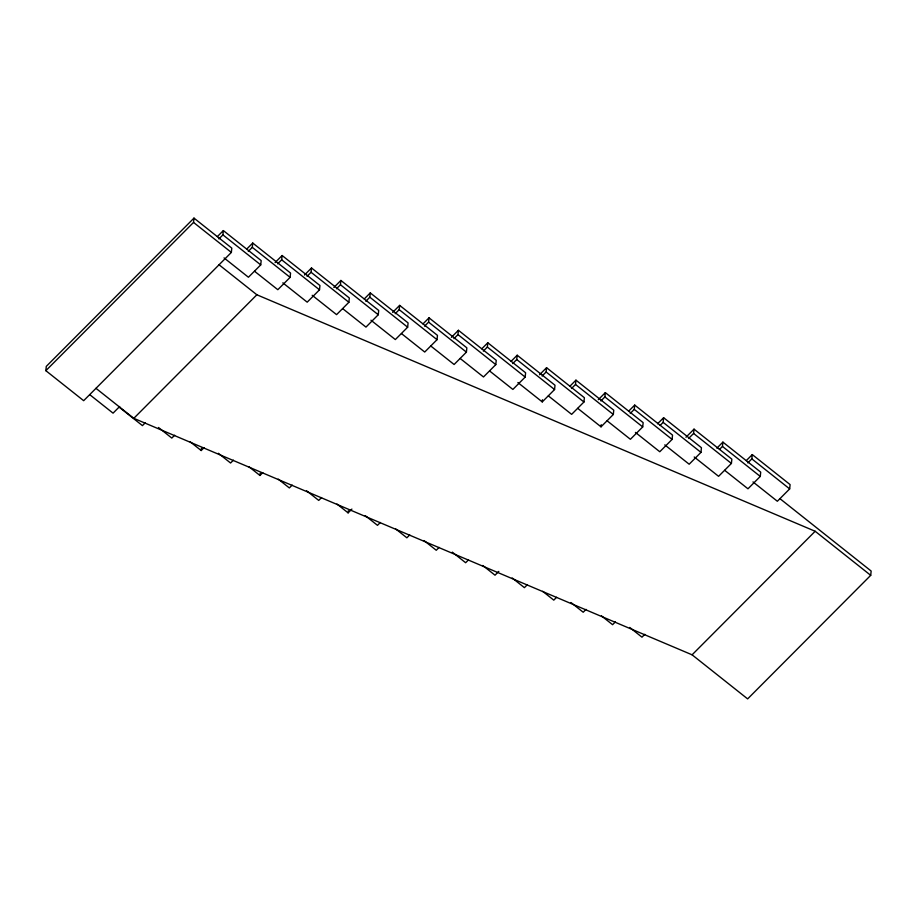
<?xml version="1.0" encoding="UTF-8"?>
<svg xmlns="http://www.w3.org/2000/svg" width="917" height="917" viewBox="0 0 917 917"><rect width="100%" height="100%" fill="white"/><g stroke="black" fill="none" stroke-linecap="round" stroke-linejoin="round"><path stroke-width="1.38" d="M45.85 370.674L46.286 366.376L193.98 218.108L231.795 248.117L231.359 252.427L83.665 400.683L45.85 370.674L193.533 222.418L193.98 218.108M218.899 238.913L222.923 234.878L223.358 230.58L261.173 260.588L260.737 264.887L248.427 277.243L224.057 257.906M190.071 441.719L201.201 450.545L201.419 448.39M248.289 251.384L252.301 247.349L252.737 243.039L290.551 273.048L290.116 277.358L277.817 289.703L254.548 271.249M277.668 263.844L281.679 259.809L282.127 255.511L319.941 285.519L319.506 289.818L307.195 302.174L282.826 282.837M248.839 466.65L259.958 475.476L260.176 473.321M307.046 276.315L311.069 272.28L311.505 267.97L349.32 297.979L348.884 302.278L336.573 314.634L312.204 295.297M336.436 288.775L340.448 284.74L340.883 280.442L378.71 310.45L378.262 314.749L365.963 327.105L342.694 308.639M365.814 301.235L369.838 297.211L370.273 292.901L408.088 322.91L407.652 327.209L395.342 339.565L370.972 320.228M336.986 504.041L348.105 512.867L348.334 510.723M395.193 313.706L399.216 309.671L399.652 305.372L437.466 335.37L437.031 339.68L424.72 352.036L401.463 333.57M424.582 326.165L428.594 322.131L429.03 317.832L466.856 347.841L466.409 352.139L454.11 364.496L430.841 346.041M453.961 338.637L457.984 334.602L458.42 330.292L496.235 360.301L495.799 364.611L483.488 376.967L460.219 358.501M483.339 351.096L487.363 347.062L487.798 342.763L525.613 372.772L525.177 377.07L512.878 389.427L489.609 370.972M512.729 363.568L516.741 359.533L517.188 355.223L555.003 385.232L554.567 389.542L542.256 401.898L517.876 382.549M542.256 401.898L542.474 399.743M542.107 376.027L546.131 371.993L546.566 367.694L584.381 397.703L583.946 402.001L571.635 414.358L548.366 395.892M571.497 388.499L575.509 384.464L575.945 380.154L613.76 410.163L613.324 414.473L601.025 426.829L577.756 408.363M601.025 426.829L601.243 424.674M600.876 400.958L604.899 396.923L605.335 392.625L643.149 422.634L642.714 426.932L630.403 439.289L607.134 420.823M630.254 413.429L634.277 409.395L634.713 405.085L672.528 435.094L672.092 439.403L659.782 451.749L635.412 432.411M660.125 425.408L663.151 422.37L663.621 417.705L701.436 447.714L700.966 452.379L689.171 464.22L664.791 444.883M688.552 438.509L693.596 433.443L694.031 429.145L731.846 459.153L731.411 463.452L718.584 476.324L694.215 456.987M719.444 449.456L722.458 446.43L722.894 442.12L760.709 472.129L760.273 476.439L747.974 488.795L724.705 470.329M747.825 462.925L751.848 458.89L752.284 454.591L790.099 484.6L789.663 488.899L777.352 501.255L752.983 481.918M95.976 388.327L133.79 418.335L692.094 654.818L747.642 698.892L870.714 575.337L871.15 571.039L780.012 498.722M217.329 236.632L223.358 230.58M246.707 249.092L252.737 243.039M119.68 406.495L113.055 413.154L89.694 394.619M275.089 262.571L282.127 255.511M133.79 418.335L256.863 294.781L815.167 531.264L870.714 575.337M145.276 422.76L142.433 425.614L119.072 407.079M304.467 275.031L311.505 267.97M174.654 435.231L171.811 438.074L158.469 427.482M333.857 287.502L340.883 280.442M201.201 450.545L204.032 447.691M364.244 298.953L370.273 292.901M233.422 460.162L230.58 463.005L218.349 453.296M392.625 312.422L399.652 305.372M259.958 475.476L262.801 472.622M423.012 323.884L429.03 317.832M292.191 485.093L289.348 487.936L278.218 479.11M451.382 337.353L458.42 330.292M321.569 497.553L318.726 500.407L306.496 490.698M481.769 348.815L487.798 342.763M348.105 512.867L351.899 509.073M511.159 361.275L517.188 355.223M380.337 522.484L377.495 525.338L365.253 515.629M539.528 374.755L546.566 367.694M409.716 534.943L406.873 537.798L395.754 528.971M569.915 386.206L575.945 380.154M439.094 547.415L436.263 550.269L424.021 540.56M598.297 399.686L605.335 392.625M468.484 559.874L465.641 562.729L452.299 552.137M628.684 411.137L634.713 405.085M498.814 571.394L495.02 575.2L482.789 565.491M657.569 423.78L663.621 417.705M527.241 584.805L524.409 587.659L512.167 577.951M685.962 437.237L694.031 429.145M556.63 597.276L553.788 600.131L542.669 591.305M716.865 448.172L722.894 442.12M586.043 609.381L583.212 612.235L570.97 602.526M746.255 460.643L752.284 454.591M615.433 621.841L612.59 624.695L601.472 615.869M644.811 634.312L641.969 637.166L629.738 627.457M692.094 654.818L815.167 531.264M751.848 458.89L789.663 488.899M722.458 446.43L760.273 476.439M693.596 433.443L731.411 463.452M663.151 422.37L700.966 452.379M634.277 409.395L672.092 439.403M604.899 396.923L642.714 426.932M575.509 384.464L613.324 414.473M546.131 371.993L583.946 402.001M516.741 359.533L554.567 389.542M487.363 347.062L525.177 377.07M457.984 334.602L495.799 364.611M428.594 322.131L466.409 352.139M399.216 309.671L437.031 339.68M369.838 297.211L407.652 327.209M340.448 284.74L378.262 314.749M311.069 272.28L348.884 302.278M281.679 259.809L319.506 289.818M252.301 247.349L290.116 277.358M222.923 234.878L260.737 264.887M193.533 222.418L231.359 252.427M219.048 264.772L256.863 294.781"/></g></svg>
